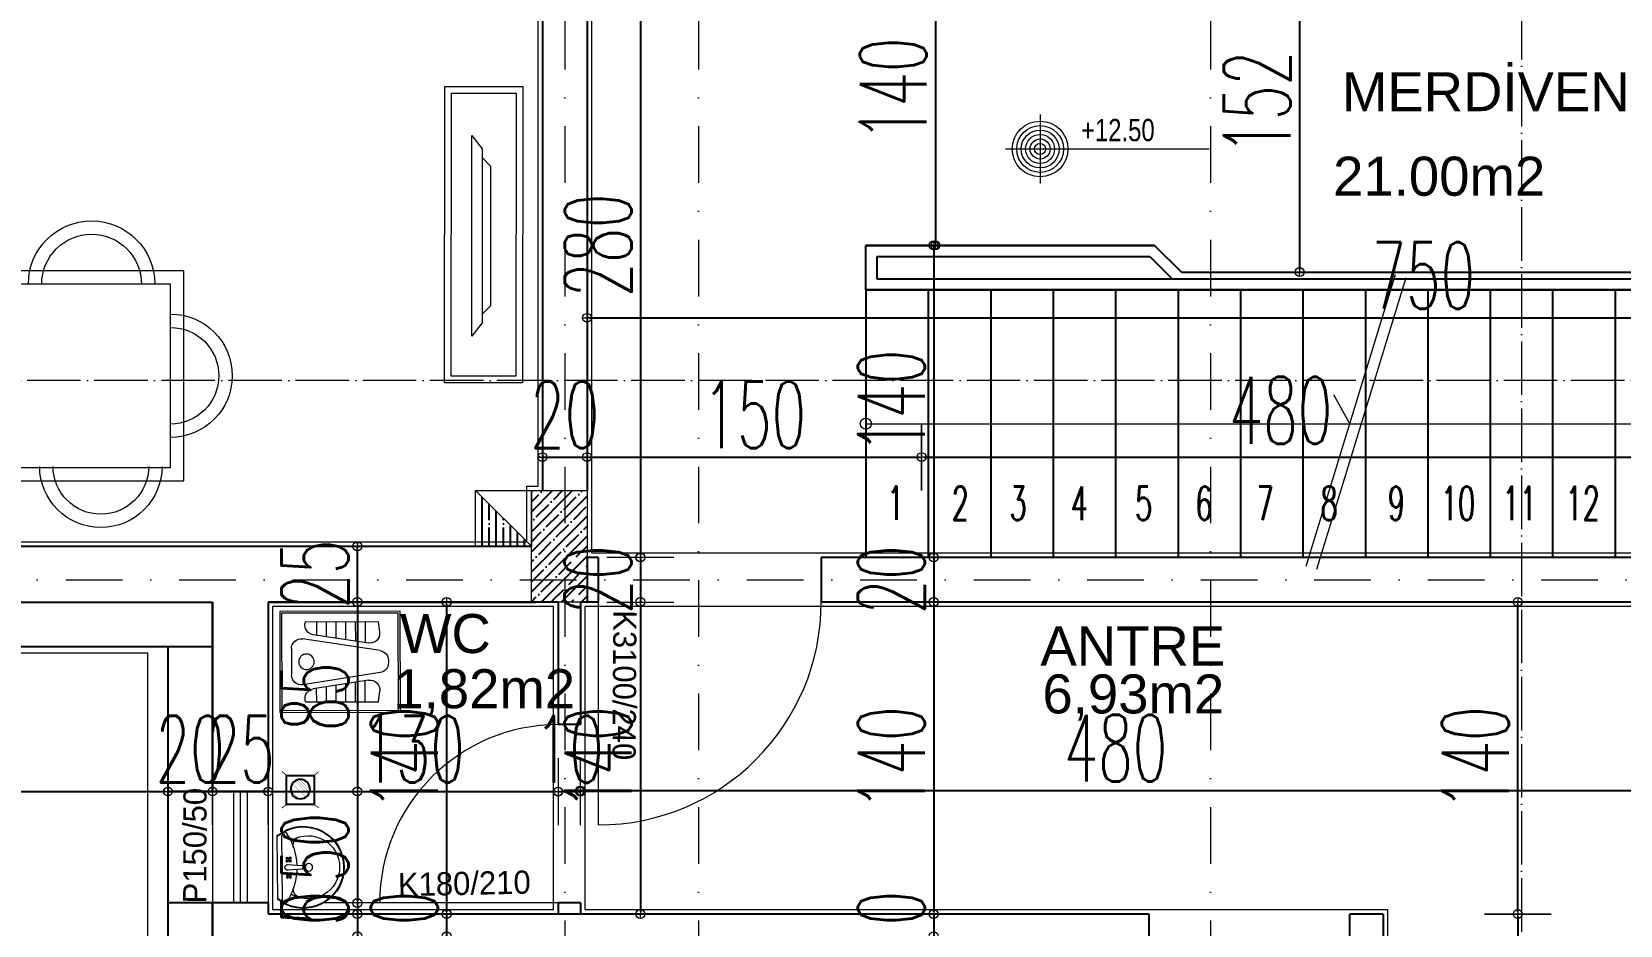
# Model space of a CAD drawing. Header units: millimetres. Extents: x -16104 to 67872, y -88009 to 12107.
# Drawn here: x 22201 to 22913, y 10345 to 10746 of the extents above; entities that cross this region are included whole.
import ezdxf

# ---------------------------------------------------------------- set-up
doc = ezdxf.new("R2010")
doc.units = ezdxf.units.MM
for name, pattern in [('ACAD_ISO04W100', [30, 24, -3, 0, -3]), ('ACAD_ISO07W100', [3, 0, -3]), ('DASHDOTX2', [50.8, 25.4, -12.7, 0, -12.7])]:
    doc.linetypes.add(name, pattern=pattern)
doc.layers.get('0').update_dxf_attribs({"color": 241})
for name, color, linetype, lineweight in [('AKS', 1, 'ACAD_ISO07W100', 5), ('akslar', 144, 'Continuous', 20), ('baca', 46, 'Continuous', 5), ('duvar', 123, 'Continuous', 25), ('emsal&kolon', 1, 'Continuous', 5), ('kapı', 3, 'Continuous', 5), ('KOTLAR', 5, 'Continuous', 20), ('merdiven', 4, 'Continuous', 25), ('OLCU', 54, 'Continuous', 13), ('pencere', 5, 'Continuous', 5), ('POZ', 36, 'Continuous', 18), ('SıVA', 40, 'Continuous', 9), ('tefriş', 30, 'Continuous', 5), ('YAZI', 22, 'Continuous', 18), ('ÖLÇÜ', 252, 'Continuous', 20)]:
    doc.layers.add(name, color=color, linetype=linetype, lineweight=lineweight)
doc.layers.add('tarama korıdor', color=33, linetype='Continuous')
doc.styles.add('DIM', font='Txttw.shx', dxfattribs={"width": 0.6})
doc.styles.add('M2', font='stylu.ttf', dxfattribs={"height": 10})
doc.styles.add('TSIMPLEX', font='tsimplex', dxfattribs={"width": 0.8})
doc.dimstyles.new('50', dxfattribs={"dimscale": 0, "dimtxt": 30, "dimasz": 1, "dimexe": 0, "dimexo": 2, "dimgap": 4, "dimtad": 1, "dimdec": 0, "dimzin": 0, "dimdsep": 46, "dimtxsty": 'DIM', "dimblk1": 'DOT', "dimblk2": 'DOT', "dimsah": 1, "dimcen": 1.5, "dimdle": 3, "dimse1": 1, "dimse2": 1, "dimclrd": 256, "dimclre": 9, "dimclrt": 256, "dimadec": 0, "dimazin": 0, "dimtfac": 0.24, "dimtdec": 0, "dimtix": 1, "dimtmove": 2, "dimatfit": 3, "dimldrblk": 'DOT', "dimfxl": 0, "dimtolj": 1, "dimtzin": 15, "dimarcsym": 0})

# ---------------------------------------------------------------- blocks, each defined once
blk = doc.blocks.new('lavabo')
at = {"layer": 'tefriş', "linetype": 'Continuous'}
for p, q in [((-22.77, -4.94), (-19.92, 0)), ((-22.43, -5.14), (-19.46, 0)), ((-19.92, 0), (19.92, 0)), ((19.46, 0), (22.43, -5.14)), ((19.92, 0), (22.77, -4.94)), ((19.92, -2.7), (-19.92, -2.7)), ((-6.25, -5.54), (-6.77, -6.08)), ((-6.77, -6.08), (-6.31, -7.1)), ((-6.31, -7.1), (-6.71, -8.15)), ((-6.71, -8.15), (-6.17, -8.66)), ((-6.51, -5.81), (-3.84, -8.34)), ((-6.44, -8.41), (-3.91, -5.74)), ((-5.2, -5.94), (-6.25, -5.54)), ((-6.17, -8.66), (-5.15, -8.21)), ((-4.18, -5.48), (-5.2, -5.94)), ((-5.15, -8.21), (-4.1, -8.61)), ((-3.64, -6), (-4.18, -5.48)), ((-4.1, -8.61), (-3.58, -8.07)), ((-4.04, -7.04), (-3.64, -6)), ((-3.58, -8.07), (-4.04, -7.04)), ((-1.17, -15.33), (-1.76, -6.54)), ((1.76, -6.26), (1.14, -15.33)), ((3.38, -5.9), (3.91, -5.38)), ((3.81, -6.94), (3.38, -5.9)), ((3.38, -7.98), (3.81, -6.94)), ((3.91, -8.51), (3.38, -7.98)), ((6.25, -8.24), (3.65, -5.64)), ((6.25, -5.64), (3.65, -8.24)), ((3.91, -5.38), (4.95, -5.81)), ((4.95, -8.08), (3.91, -8.51)), ((4.95, -5.81), (5.99, -5.38)), ((5.99, -8.51), (4.95, -8.08)), ((5.99, -5.38), (6.51, -5.9)), ((6.51, -7.98), (5.99, -8.51)), ((6.51, -5.9), (6.08, -6.94)), ((6.08, -6.94), (6.51, -7.98))]:
    blk.add_line(p, q, dxfattribs=at)
at = {"layer": 'tefriş', "linetype": 'Continuous', "extrusion": (0, 0, -1)}
for centre, major_axis, ratio, start_param, end_param in [((0, -16), (-18.1, -18.1), 1, 5.497787, 7.48683), ((0, -16), (-17.82, -17.82), 1, 5.497787, 7.48683), ((-22.66, -5.93), (-0.566, -0.566), 1, 1.203644, 1.828723), ((-23.47, -4.54), (-0.566, 0.566), 1, 2.879793, 3.399519), ((-22.66, -5.93), (-0.283, 0.283), 1, -0.367152, 0.257926), ((-23.47, -4.54), (-0.849, -0.849), 1, 4.45059, 4.970315), ((-22.3, -6.09), (-0.566, -0.566), 1, 1.828723, 2.945097), ((-0.28, 26.67), (-27.35, -27.35), 1, 5.526576, 6.089571), ((0, -19.04), (-13.92, 13.92), 1, 3.926991, 6.023888), ((-13.8, -15.22), (-3.8, -3.8), 1, 1.128011, 2.639725), ((-17.71, -8.76), (-0.566, -0.566), 1, 2.805213, 4.453092), ((0, -6.4), (-1.25, -1.25), 1, 0.7034, 3.844992), ((0, -16), (-18.1, -18.1), 1, 3.508745, 5.497787), ((0, -16), (-17.82, -17.82), 1, 3.508745, 5.497787), ((0, -19.04), (-13.92, 13.92), 1, 1.830093, 3.926991), ((0.28, 26.67), (-27.35, -27.35), 1, 4.906004, 5.469573), ((13.8, -15.22), (-3.8, -3.8), 1, 2.072664, 3.584378), ((17.71, -8.76), (-0.566, -0.566), 1, 0.259297, 1.907176), ((22.3, -6.09), (-0.566, 0.566), 1, 0.196496, 1.31287), ((23.47, -4.54), (-0.849, 0.849), 1, 4.454463, 4.974188), ((23.47, -4.54), (-0.566, -0.566), 1, 6.025259, 6.544985), ((22.66, -5.93), (-0.283, 0.283), 1, 1.31287, 1.937948), ((22.66, -5.93), (-0.566, 0.566), 1, 1.31287, 1.937948), ((-0.01, -19.56), (0, 2.35), 0.991954, 1.570796326779968, 7.853981633959554), ((-0.01, -15.24), (-0.82, 0.82), 1, 2.438193, 5.415789)]:
    blk.add_ellipse(centre, major_axis=major_axis, ratio=ratio, start_param=start_param, end_param=end_param, dxfattribs=at)
blk = doc.blocks.new('hela taşı')
for p, q in [((2105.67, 990.71), (2105.67, 1042.71)), ((2105.67, 1042.71), (2167.67, 1042.71)), ((2106.67, 991.71), (2106.67, 1041.71)), ((2106.67, 1041.71), (2166.67, 1041.71)), ((2166.67, 1041.71), (2166.67, 991.71)), ((2167.67, 1042.71), (2167.67, 990.71)), ((2118.79, 1037.37), (2118.63, 1036.38)), ((2118.79, 1037.37), (2156.43, 1037.37)), ((2151.33, 1026.32), (2122.82, 1030.68)), ((2124.59, 1037.37), (2124.59, 1030.41)), ((2129.59, 1037.37), (2129.59, 1029.65)), ((2134.59, 1037.37), (2134.59, 1028.88)), ((2139.59, 1037.37), (2139.59, 1028.11)), ((2144.59, 1037.37), (2144.59, 1027.35)), ((2149.59, 1037.37), (2149.59, 1026.58)), ((2156.43, 1037.37), (2157.06, 1031.82)), ((2111.67, 1009.89), (2111.67, 1023.53)), ((2157.33, 1022.36), (2117.42, 1028.48)), ((2161.57, 1016), (2161.57, 1017.42)), ((2157.33, 1011.06), (2117.42, 1004.95)), ((2151.33, 1007.11), (2122.82, 1002.74)), ((2144.59, 996.05), (2144.59, 1006.07)), ((2149.59, 996.05), (2149.59, 1006.84)), ((2124.59, 996.05), (2124.59, 1003.01)), ((2129.59, 996.05), (2129.59, 1003.77)), ((2134.59, 996.05), (2134.59, 1004.54)), ((2139.59, 996.05), (2139.59, 1005.31)), ((2156.43, 996.05), (2157.06, 1001.61)), ((2167.67, 990.71), (2105.67, 990.71)), ((2166.67, 991.71), (2106.67, 991.71)), ((2118.79, 996.05), (2118.63, 997.04)), ((2118.79, 996.05), (2156.43, 996.05))]:
    blk.add_line(p, q)
blk.add_circle((2119.38, 1016.71), 4)
for centre, start, end in [((2123.58, 1035.63), 171.28899, 261.28899), ((2152.09, 1031.26), 261.28899, 6.41393), ((2116.67, 1023.53), 81.28899, 180), ((2156.57, 1017.42), 0, 81.28899), ((2156.57, 1016), 278.71101, 360), ((2116.67, 1009.89), 180, 278.71101), ((2152.09, 1002.16), 353.58607, 98.71101), ((2123.58, 997.8), 98.71101, 188.71101)]:
    blk.add_arc(centre, 5, start, end)
blk = doc.blocks.new('DFG')
at = {"layer": 'tefriş'}
for points in [[(38169.15, -3228.78), (38169.11, -3095.78), (38204.11, -3095.77), (38204.15, -3228.77)], [(38172.15, -3225.78), (38172.11, -3098.78), (38201.11, -3098.77), (38201.15, -3225.77)], [(38187.31, -3200.75), (38187.26, -3122.74), (38191.96, -3116.74), (38192.02, -3206.74)]]:
    blk.add_lwpolyline(points, close=True, dxfattribs=at)
blk.add_lwpolyline([(38187.26, -3126.64), (38183.36, -3130.59), (38183.41, -3192.9), (38187.31, -3196.85)], dxfattribs=at)
blk = doc.blocks.new('rb')
at = {"layer": 'tefriş'}
for points in [[(1548.4, 487.07), (1595.5, 487.07), (1595.5, 394.92), (1548.4, 394.92)], [(1551.4, 484.07), (1592.5, 484.07), (1592.5, 397.92), (1551.4, 397.92)]]:
    blk.add_lwpolyline(points, close=True, dxfattribs=at)
for centre, radius, start, end in [((1571.95, 484.07), 12.83, 0, 180), ((1571.95, 484.07), 9.83, 0, 180), ((1551.4, 466.84), 14.18, 90, 270), ((1551.4, 466.84), 11.18, 90, 270), ((1592.5, 466.49), 13.72, 270, 90), ((1592.5, 466.49), 10.72, 270, 90), ((1551.4, 415.62), 14.18, 90, 270), ((1551.4, 415.62), 11.18, 90, 270), ((1592.29, 413.54), 13.72, 270, 90), ((1592.29, 413.54), 10.72, 270, 90), ((1571.95, 397.92), 13.83, 180, 0), ((1571.95, 397.92), 10.83, 180, 0)]:
    blk.add_arc(centre, radius, start, end, dxfattribs=at)
blk = doc.blocks.new('DOT')
for p, q in [((0, 15), (0, -15)), ((-2, 0), (0, 0)), ((2, 0), (0, 0))]:
    blk.add_line(p, q)
blk.add_circle((0, 0), 2)
blk = doc.blocks.new('*D5163')
at = {"layer": 'Defpoints', "color": 0, "transparency": 16777216}
for p in [(22454.82, 10790.04), (22454.82, 10510.04), (22473.79, 10510.04)]:
    blk.add_point(p, dxfattribs=at)
at = {"layer": 'OLCU', "lineweight": -2, "transparency": 16777216}
blk.add_line((22473.79, 10789.04), (22473.79, 10511.04), dxfattribs=at)
for p, rotation in [((22473.79, 10790.04), 90), ((22473.79, 10510.04), 270)]:
    blk.add_blockref('DOT', p, dxfattribs=dict(at, rotation=rotation))
at = {"layer": 'OLCU', "transparency": 16777216, "insert": (22454.79, 10650.04), "char_height": 30, "attachment_point": 5, "rotation": 90, "style": 'DIM'}
blk.add_mtext('\\A1;280', dxfattribs=at)
blk = doc.blocks.new('*D5164')
at = {"layer": 'Defpoints', "color": 0, "transparency": 16777216}
for p in [(22454.82, 10510.04), (22454.82, 10490.04), (22473.71, 10490.04)]:
    blk.add_point(p, dxfattribs=at)
at = {"layer": 'OLCU', "lineweight": -2, "transparency": 16777216}
for p, q in [((22473.71, 10511.04), (22473.71, 10512.04)), ((22473.71, 10510.04), (22473.71, 10490.04)), ((22473.71, 10489.04), (22473.71, 10488.04))]:
    blk.add_line(p, q, dxfattribs=at)
for p, rotation in [((22473.71, 10510.04), 270), ((22473.71, 10490.04), 90)]:
    blk.add_blockref('DOT', p, dxfattribs=dict(at, rotation=rotation))
at = {"layer": 'OLCU', "transparency": 16777216, "insert": (22454.71, 10500.04), "char_height": 30, "attachment_point": 5, "rotation": 90, "style": 'DIM'}
blk.add_mtext('\\A1;20', dxfattribs=at)
blk = doc.blocks.new('*D4860')
at = {"layer": 'Defpoints', "color": 0, "transparency": 16777216}
for p in [(22346.82, 10515.04), (22346.82, 10515.04), (22346.82, 10490.04)]:
    blk.add_point(p, dxfattribs=at)
at = {"layer": 'OLCU', "lineweight": -2, "transparency": 16777216}
for p, q in [((22346.82, 10516.04), (22346.82, 10517.04)), ((22346.82, 10490.04), (22346.82, 10515.04)), ((22346.82, 10489.04), (22346.82, 10488.04))]:
    blk.add_line(p, q, dxfattribs=at)
for p, rotation in [((22346.82, 10515.04), 270), ((22346.82, 10490.04), 90)]:
    blk.add_blockref('DOT', p, dxfattribs=dict(at, rotation=rotation))
at = {"layer": 'OLCU', "transparency": 16777216, "insert": (22327.82, 10502.54), "char_height": 30, "attachment_point": 5, "rotation": 90, "style": 'DIM'}
blk.add_mtext('\\A1;25', dxfattribs=at)
blk = doc.blocks.new('*D5165')
at = {"layer": 'Defpoints', "color": 0, "transparency": 16777216}
for p in [(22306.82, 10490.04), (22306.82, 10405.04), (22346.82, 10405.04)]:
    blk.add_point(p, dxfattribs=at)
at = {"layer": 'OLCU', "lineweight": -2, "transparency": 16777216}
blk.add_line((22346.82, 10489.04), (22346.82, 10406.04), dxfattribs=at)
for p, rotation in [((22346.82, 10490.04), 90), ((22346.82, 10405.04), 270)]:
    blk.add_blockref('DOT', p, dxfattribs=dict(at, rotation=rotation))
at = {"layer": 'OLCU', "transparency": 16777216, "insert": (22327.82, 10447.54), "char_height": 30, "attachment_point": 5, "rotation": 90, "style": 'DIM'}
blk.add_mtext('\\A1;85', dxfattribs=at)
blk = doc.blocks.new('*D5166')
at = {"layer": 'Defpoints', "color": 0, "transparency": 16777216}
for p in [(22306.82, 10405.04), (22306.82, 10355.04), (22346.82, 10355.04)]:
    blk.add_point(p, dxfattribs=at)
at = {"layer": 'OLCU', "lineweight": -2, "transparency": 16777216}
blk.add_line((22346.82, 10404.04), (22346.82, 10356.04), dxfattribs=at)
for p, rotation in [((22346.82, 10405.04), 90), ((22346.82, 10355.04), 270)]:
    blk.add_blockref('DOT', p, dxfattribs=dict(at, rotation=rotation))
at = {"layer": 'OLCU', "transparency": 16777216, "insert": (22327.82, 10380.04), "char_height": 30, "attachment_point": 5, "rotation": 90, "style": 'DIM'}
blk.add_mtext('\\A1;50', dxfattribs=at)
blk = doc.blocks.new('*D4861')
at = {"layer": 'Defpoints', "color": 0, "transparency": 16777216}
for p in [(22346.82, 10355.04), (22346.82, 10350.04), (22346.82, 10350.04)]:
    blk.add_point(p, dxfattribs=at)
at = {"layer": 'OLCU', "lineweight": -2, "transparency": 16777216}
for p, q in [((22346.82, 10356.04), (22346.82, 10357.04)), ((22346.82, 10355.04), (22346.82, 10350.04)), ((22346.82, 10349.04), (22346.82, 10348.04))]:
    blk.add_line(p, q, dxfattribs=at)
for p, rotation in [((22346.82, 10355.04), 270), ((22346.82, 10350.04), 90)]:
    blk.add_blockref('DOT', p, dxfattribs=dict(at, rotation=rotation))
at = {"layer": 'OLCU', "transparency": 16777216, "insert": (22327.82, 10352.54), "char_height": 30, "attachment_point": 5, "rotation": 90, "style": 'DIM'}
blk.add_mtext('\\A1;5', dxfattribs=at)
blk = doc.blocks.new('*D4862')
at = {"layer": 'Defpoints', "color": 0, "transparency": 16777216}
for p in [(22346.82, 10350.04), (22346.82, 10340.04), (22346.82, 10340.04)]:
    blk.add_point(p, dxfattribs=at)
at = {"layer": 'OLCU', "lineweight": -2, "transparency": 16777216}
for p, q in [((22346.82, 10351.04), (22346.82, 10352.04)), ((22346.82, 10350.04), (22346.82, 10340.04)), ((22346.82, 10339.04), (22346.82, 10338.04))]:
    blk.add_line(p, q, dxfattribs=at)
for p, rotation in [((22346.82, 10350.04), 270), ((22346.82, 10340.04), 90)]:
    blk.add_blockref('DOT', p, dxfattribs=dict(at, rotation=rotation))
at = {"layer": 'OLCU', "transparency": 16777216, "insert": (22327.82, 10345.04), "char_height": 30, "attachment_point": 5, "rotation": 90, "style": 'DIM'}
blk.add_mtext('\\A1;10', dxfattribs=at)
blk = doc.blocks.new('*D4865')
at = {"layer": 'Defpoints', "color": 0, "transparency": 16777216}
for p in [(22386.82, 10490.04), (22386.82, 10350.04), (22386.82, 10350.04)]:
    blk.add_point(p, dxfattribs=at)
at = {"layer": 'OLCU', "lineweight": -2, "transparency": 16777216}
blk.add_line((22386.82, 10489.04), (22386.82, 10351.04), dxfattribs=at)
for p, rotation in [((22386.82, 10490.04), 90), ((22386.82, 10350.04), 270)]:
    blk.add_blockref('DOT', p, dxfattribs=dict(at, rotation=rotation))
at = {"layer": 'OLCU', "transparency": 16777216, "insert": (22367.82, 10420.04), "char_height": 30, "attachment_point": 5, "rotation": 90, "style": 'DIM'}
blk.add_mtext('\\A1;140', dxfattribs=at)
blk = doc.blocks.new('*D4866')
at = {"layer": 'Defpoints', "color": 0, "transparency": 16777216}
for p in [(22386.82, 10350.04), (22386.82, 10340.04), (22386.82, 10340.04)]:
    blk.add_point(p, dxfattribs=at)
at = {"layer": 'OLCU', "lineweight": -2, "transparency": 16777216}
for p, q in [((22386.82, 10351.04), (22386.82, 10352.04)), ((22386.82, 10350.04), (22386.82, 10340.04)), ((22386.82, 10339.04), (22386.82, 10338.04))]:
    blk.add_line(p, q, dxfattribs=at)
for p, rotation in [((22386.82, 10350.04), 270), ((22386.82, 10340.04), 90)]:
    blk.add_blockref('DOT', p, dxfattribs=dict(at, rotation=rotation))
at = {"layer": 'OLCU', "transparency": 16777216, "insert": (22367.82, 10345.04), "char_height": 30, "attachment_point": 5, "rotation": 90, "style": 'DIM'}
blk.add_mtext('\\A1;10', dxfattribs=at)
blk = doc.blocks.new('*D4870')
at = {"layer": 'Defpoints', "color": 0, "transparency": 16777216}
for p in [(22473.71, 10490.04), (22458.71, 10350.04), (22473.71, 10350.04)]:
    blk.add_point(p, dxfattribs=at)
at = {"layer": 'OLCU', "lineweight": -2, "transparency": 16777216}
blk.add_line((22473.71, 10489.04), (22473.71, 10351.04), dxfattribs=at)
for p, rotation in [((22473.71, 10490.04), 90), ((22473.71, 10350.04), 270)]:
    blk.add_blockref('DOT', p, dxfattribs=dict(at, rotation=rotation))
at = {"layer": 'OLCU', "transparency": 16777216, "insert": (22454.71, 10420.04), "char_height": 30, "attachment_point": 5, "rotation": 90, "style": 'DIM'}
blk.add_mtext('\\A1;140', dxfattribs=at)
blk = doc.blocks.new('*D4876')
at = {"layer": 'Defpoints', "color": 0, "transparency": 16777216}
for p in [(22606.07, 10790.04), (22606.07, 10650.04), (22606.07, 10650.04)]:
    blk.add_point(p, dxfattribs=at)
at = {"layer": 'OLCU', "lineweight": -2, "transparency": 16777216}
blk.add_line((22606.07, 10789.04), (22606.07, 10651.04), dxfattribs=at)
for p, rotation in [((22606.07, 10790.04), 90), ((22606.07, 10650.04), 270)]:
    blk.add_blockref('DOT', p, dxfattribs=dict(at, rotation=rotation))
at = {"layer": 'OLCU', "transparency": 16777216, "insert": (22587.07, 10720.04), "char_height": 30, "attachment_point": 5, "rotation": 90, "style": 'DIM'}
blk.add_mtext('\\A1;140', dxfattribs=at)
blk = doc.blocks.new('*D4877')
at = {"layer": 'Defpoints', "color": 0, "transparency": 16777216}
for p in [(22605.24, 10650.04), (22605.24, 10510.04), (22605.24, 10510.04)]:
    blk.add_point(p, dxfattribs=at)
at = {"layer": 'OLCU', "lineweight": -2, "transparency": 16777216}
blk.add_line((22605.24, 10649.04), (22605.24, 10511.04), dxfattribs=at)
for p, rotation in [((22605.24, 10650.04), 90), ((22605.24, 10510.04), 270)]:
    blk.add_blockref('DOT', p, dxfattribs=dict(at, rotation=rotation))
at = {"layer": 'OLCU', "transparency": 16777216, "insert": (22586.24, 10580.04), "char_height": 30, "attachment_point": 5, "rotation": 90, "style": 'DIM'}
blk.add_mtext('\\A1;140', dxfattribs=at)
blk = doc.blocks.new('*D4878')
at = {"layer": 'Defpoints', "color": 0, "transparency": 16777216}
for p in [(22605.24, 10510.04), (22605.24, 10490.04), (22605.24, 10490.04)]:
    blk.add_point(p, dxfattribs=at)
at = {"layer": 'OLCU', "lineweight": -2, "transparency": 16777216}
for p, q in [((22605.24, 10511.04), (22605.24, 10512.04)), ((22605.24, 10510.04), (22605.24, 10490.04)), ((22605.24, 10489.04), (22605.24, 10488.04))]:
    blk.add_line(p, q, dxfattribs=at)
for p, rotation in [((22605.24, 10510.04), 270), ((22605.24, 10490.04), 90)]:
    blk.add_blockref('DOT', p, dxfattribs=dict(at, rotation=rotation))
at = {"layer": 'OLCU', "transparency": 16777216, "insert": (22586.24, 10500.04), "char_height": 30, "attachment_point": 5, "rotation": 90, "style": 'DIM'}
blk.add_mtext('\\A1;20', dxfattribs=at)
blk = doc.blocks.new('*D4879')
at = {"layer": 'Defpoints', "color": 0, "transparency": 16777216}
for p in [(22605.24, 10490.04), (22605.24, 10350.04), (22605.24, 10350.04)]:
    blk.add_point(p, dxfattribs=at)
at = {"layer": 'OLCU', "lineweight": -2, "transparency": 16777216}
blk.add_line((22605.24, 10489.04), (22605.24, 10351.04), dxfattribs=at)
for p, rotation in [((22605.24, 10490.04), 90), ((22605.24, 10350.04), 270)]:
    blk.add_blockref('DOT', p, dxfattribs=dict(at, rotation=rotation))
at = {"layer": 'OLCU', "transparency": 16777216, "insert": (22586.24, 10420.04), "char_height": 30, "attachment_point": 5, "rotation": 90, "style": 'DIM'}
blk.add_mtext('\\A1;140', dxfattribs=at)
blk = doc.blocks.new('*D4880')
at = {"layer": 'Defpoints', "color": 0, "transparency": 16777216}
for p in [(22605.24, 10350.04), (22605.24, 10340.04), (22605.24, 10340.04)]:
    blk.add_point(p, dxfattribs=at)
at = {"layer": 'OLCU', "lineweight": -2, "transparency": 16777216}
for p, q in [((22605.24, 10351.04), (22605.24, 10352.04)), ((22605.24, 10350.04), (22605.24, 10340.04)), ((22605.24, 10339.04), (22605.24, 10338.04))]:
    blk.add_line(p, q, dxfattribs=at)
for p, rotation in [((22605.24, 10350.04), 270), ((22605.24, 10340.04), 90)]:
    blk.add_blockref('DOT', p, dxfattribs=dict(at, rotation=rotation))
at = {"layer": 'OLCU', "transparency": 16777216, "insert": (22586.24, 10345.04), "char_height": 30, "attachment_point": 5, "rotation": 90, "style": 'DIM'}
blk.add_mtext('\\A1;10', dxfattribs=at)
blk = doc.blocks.new('*D5200')
at = {"layer": 'Defpoints', "color": 0, "transparency": 16777216}
for p in [(22261.82, 10405.04), (22281.82, 10405.04), (22281.82, 10405.04)]:
    blk.add_point(p, dxfattribs=at)
at = {"layer": 'OLCU', "lineweight": -2, "transparency": 16777216}
for p, q in [((22260.82, 10405.04), (22259.82, 10405.04)), ((22261.82, 10405.04), (22281.82, 10405.04)), ((22282.82, 10405.04), (22283.82, 10405.04))]:
    blk.add_line(p, q, dxfattribs=at)
blk.add_blockref('DOT', (22261.82, 10405.04), dxfattribs=at)
at = {"layer": 'OLCU', "lineweight": -2, "transparency": 16777216, "rotation": 180}
blk.add_blockref('DOT', (22281.82, 10405.04), dxfattribs=at)
at = {"layer": 'OLCU', "transparency": 16777216, "insert": (22271.82, 10424.04), "char_height": 30, "attachment_point": 5, "style": 'DIM'}
blk.add_mtext('\\A1;20', dxfattribs=at)
blk = doc.blocks.new('*D4899')
at = {"layer": 'Defpoints', "color": 0, "transparency": 16777216}
for p in [(22281.82, 10405.04), (22306.82, 10405.04), (22306.82, 10405.04)]:
    blk.add_point(p, dxfattribs=at)
at = {"layer": 'OLCU', "lineweight": -2, "transparency": 16777216}
for p, q in [((22280.82, 10405.04), (22279.82, 10405.04)), ((22281.82, 10405.04), (22306.82, 10405.04)), ((22307.82, 10405.04), (22308.82, 10405.04))]:
    blk.add_line(p, q, dxfattribs=at)
blk.add_blockref('DOT', (22281.82, 10405.04), dxfattribs=at)
at = {"layer": 'OLCU', "lineweight": -2, "transparency": 16777216, "rotation": 180}
blk.add_blockref('DOT', (22306.82, 10405.04), dxfattribs=at)
at = {"layer": 'OLCU', "transparency": 16777216, "insert": (22294.32, 10424.04), "char_height": 30, "attachment_point": 5, "style": 'DIM'}
blk.add_mtext('\\A1;25', dxfattribs=at)
blk = doc.blocks.new('*D5201')
at = {"layer": 'Defpoints', "color": 0, "transparency": 16777216}
for p in [(22306.82, 10447.54), (22436.82, 10447.54), (22436.82, 10405.04)]:
    blk.add_point(p, dxfattribs=at)
at = {"layer": 'OLCU', "lineweight": -2, "transparency": 16777216}
blk.add_line((22307.82, 10405.04), (22435.82, 10405.04), dxfattribs=at)
at = {"layer": 'OLCU', "lineweight": -2, "transparency": 16777216, "rotation": 180}
blk.add_blockref('DOT', (22306.82, 10405.04), dxfattribs=at)
at = {"layer": 'OLCU', "lineweight": -2, "transparency": 16777216}
blk.add_blockref('DOT', (22436.82, 10405.04), dxfattribs=at)
at = {"layer": 'OLCU', "transparency": 16777216, "insert": (22371.82, 10424.04), "char_height": 30, "attachment_point": 5, "style": 'DIM'}
blk.add_mtext('\\A1;130', dxfattribs=at)
blk = doc.blocks.new('*D5202')
at = {"layer": 'Defpoints', "color": 0, "transparency": 16777216}
for p in [(22436.82, 10435.04), (22446.82, 10435.04), (22446.82, 10404.99)]:
    blk.add_point(p, dxfattribs=at)
at = {"layer": 'OLCU', "lineweight": -2, "transparency": 16777216}
for p, q in [((22435.82, 10404.99), (22434.82, 10404.99)), ((22436.82, 10404.99), (22446.82, 10404.99)), ((22447.82, 10404.99), (22448.82, 10404.99))]:
    blk.add_line(p, q, dxfattribs=at)
blk.add_blockref('DOT', (22436.82, 10404.99), dxfattribs=at)
at = {"layer": 'OLCU', "lineweight": -2, "transparency": 16777216, "rotation": 180}
blk.add_blockref('DOT', (22446.82, 10404.99), dxfattribs=at)
at = {"layer": 'OLCU', "transparency": 16777216, "insert": (22441.82, 10423.99), "char_height": 30, "attachment_point": 5, "style": 'DIM'}
blk.add_mtext('\\A1;10', dxfattribs=at)
blk = doc.blocks.new('*D4900')
at = {"layer": 'Defpoints', "color": 0, "transparency": 16777216}
for p in [(22446.82, 10490.04), (22926.82, 10490.04), (22926.82, 10405.5)]:
    blk.add_point(p, dxfattribs=at)
at = {"layer": 'OLCU', "lineweight": -2, "transparency": 16777216}
blk.add_line((22447.82, 10405.5), (22925.82, 10405.5), dxfattribs=at)
at = {"layer": 'OLCU', "lineweight": -2, "transparency": 16777216, "rotation": 180}
blk.add_blockref('DOT', (22446.82, 10405.5), dxfattribs=at)
at = {"layer": 'OLCU', "lineweight": -2, "transparency": 16777216}
blk.add_blockref('DOT', (22926.82, 10405.5), dxfattribs=at)
at = {"layer": 'OLCU', "transparency": 16777216, "insert": (22686.82, 10424.5), "char_height": 30, "attachment_point": 5, "style": 'DIM'}
blk.add_mtext('\\A1;480', dxfattribs=at)
blk = doc.blocks.new('*D5203')
at = {"layer": 'Defpoints', "color": 0, "transparency": 16777216}
for p in [(22926.82, 10435.04), (22936.82, 10435.04), (22936.82, 10405.48)]:
    blk.add_point(p, dxfattribs=at)
at = {"layer": 'OLCU', "lineweight": -2, "transparency": 16777216}
for p, q in [((22925.82, 10405.48), (22924.82, 10405.48)), ((22926.82, 10405.48), (22936.82, 10405.48)), ((22937.82, 10405.48), (22938.82, 10405.48))]:
    blk.add_line(p, q, dxfattribs=at)
blk.add_blockref('DOT', (22926.82, 10405.48), dxfattribs=at)
at = {"layer": 'OLCU', "lineweight": -2, "transparency": 16777216, "rotation": 180}
blk.add_blockref('DOT', (22936.82, 10405.48), dxfattribs=at)
at = {"layer": 'OLCU', "transparency": 16777216, "insert": (22931.82, 10424.48), "char_height": 30, "attachment_point": 5, "style": 'DIM'}
blk.add_mtext('\\A1;10', dxfattribs=at)
blk = doc.blocks.new('*D4937')
at = {"layer": 'Defpoints', "color": 0, "transparency": 16777216}
for p in [(22867.18, 10490.04), (22867.49, 10490.04), (22867.18, 10350.04)]:
    blk.add_point(p, dxfattribs=at)
at = {"layer": 'OLCU', "lineweight": -2, "transparency": 16777216}
blk.add_line((22867.18, 10351.04), (22867.18, 10489.04), dxfattribs=at)
for p, rotation in [((22867.18, 10490.04), 90), ((22867.18, 10350.04), 270)]:
    blk.add_blockref('DOT', p, dxfattribs=dict(at, rotation=rotation))
at = {"layer": 'OLCU', "transparency": 16777216, "insert": (22848.18, 10420.04), "char_height": 30, "attachment_point": 5, "rotation": 90, "style": 'DIM'}
blk.add_mtext('\\A1;140', dxfattribs=at)
blk = doc.blocks.new('*D4938')
at = {"layer": 'Defpoints', "color": 0, "transparency": 16777216}
for p in [(22836.82, 10350.04), (22836.82, 9730.54), (22867.18, 9730.54)]:
    blk.add_point(p, dxfattribs=at)
at = {"layer": 'OLCU', "lineweight": -2, "transparency": 16777216}
blk.add_line((22867.18, 10349.04), (22867.18, 9731.54), dxfattribs=at)
for p, rotation in [((22867.18, 10350.04), 90), ((22867.18, 9730.54), 270)]:
    blk.add_blockref('DOT', p, dxfattribs=dict(at, rotation=rotation))
at = {"layer": 'OLCU', "transparency": 16777216, "insert": (22848.18, 10040.29), "char_height": 30, "attachment_point": 5, "rotation": 90, "style": 'DIM'}
blk.add_mtext('\\A1;620', dxfattribs=at)
blk = doc.blocks.new('Kot')
at = {"layer": 'KOTLAR'}
for p, q in [((0, 0.155), (0, -0.155)), ((-0.155, 0), (0.7586, 0))]:
    blk.add_line(p, q, dxfattribs=at)
for radius in [0.125, 0.105, 0.085, 0.065, 0.045, 0.045, 0.025]:
    blk.add_circle((0, 0), radius, dxfattribs=at)
at = {"layer": 'YAZI', "style": 'TSIMPLEX', "width": 0.8}
blk.add_attdef('KOTH', (0.1836, 0.0349), '', height=0.1, dxfattribs=at)
blk = doc.blocks.new('*D5105')
at = {"layer": 'Defpoints', "color": 0, "transparency": 16777216}
for p in [(22769.32, 10790.04), (22769.32, 10638.04), (22770.15, 10638.04)]:
    blk.add_point(p, dxfattribs=at)
at = {"layer": 'OLCU', "lineweight": -2, "transparency": 16777216}
blk.add_line((22769.32, 10789.04), (22769.32, 10639.04), dxfattribs=at)
for p, rotation in [((22769.32, 10790.04), 90), ((22769.32, 10638.04), 270)]:
    blk.add_blockref('DOT', p, dxfattribs=dict(at, rotation=rotation))
at = {"layer": 'OLCU', "transparency": 16777216, "insert": (22750.32, 10714.04), "char_height": 30, "attachment_point": 5, "rotation": 90, "style": 'DIM'}
blk.add_mtext('\\A1;152', dxfattribs=at)
blk = doc.blocks.new('*D5107')
at = {"layer": 'Defpoints', "color": 0, "transparency": 16777216}
for p in [(22449.82, 10555.04), (22429.82, 10545.04), (22449.82, 10545.04)]:
    blk.add_point(p, dxfattribs=at)
at = {"layer": 'OLCU', "lineweight": -2, "transparency": 16777216}
for p, q in [((22428.82, 10555.04), (22427.82, 10555.04)), ((22429.82, 10555.04), (22449.82, 10555.04)), ((22450.82, 10555.04), (22451.82, 10555.04))]:
    blk.add_line(p, q, dxfattribs=at)
blk.add_blockref('DOT', (22429.82, 10555.04), dxfattribs=at)
at = {"layer": 'OLCU', "lineweight": -2, "transparency": 16777216, "rotation": 180}
blk.add_blockref('DOT', (22449.82, 10555.04), dxfattribs=at)
at = {"layer": 'OLCU', "transparency": 16777216, "insert": (22439.82, 10574.04), "char_height": 30, "attachment_point": 5, "style": 'DIM'}
blk.add_mtext('\\A1;20', dxfattribs=at)
blk = doc.blocks.new('*D5108')
at = {"layer": 'Defpoints', "color": 0, "transparency": 16777216}
for p in [(22599.82, 10555.04), (22449.82, 10540.04), (22599.82, 10540.04)]:
    blk.add_point(p, dxfattribs=at)
at = {"layer": 'OLCU', "lineweight": -2, "transparency": 16777216}
blk.add_line((22450.82, 10555.04), (22598.82, 10555.04), dxfattribs=at)
at = {"layer": 'OLCU', "lineweight": -2, "transparency": 16777216, "rotation": 180}
blk.add_blockref('DOT', (22449.82, 10555.04), dxfattribs=at)
at = {"layer": 'OLCU', "lineweight": -2, "transparency": 16777216}
blk.add_blockref('DOT', (22599.82, 10555.04), dxfattribs=at)
at = {"layer": 'OLCU', "transparency": 16777216, "insert": (22524.82, 10574.04), "char_height": 30, "attachment_point": 5, "style": 'DIM'}
blk.add_mtext('\\A1;150', dxfattribs=at)
blk = doc.blocks.new('*D5109')
at = {"layer": 'Defpoints', "color": 0, "transparency": 16777216}
for p in [(22599.82, 10555.04), (23078.82, 10555.04), (23078.82, 10555.04)]:
    blk.add_point(p, dxfattribs=at)
at = {"layer": 'OLCU', "lineweight": -2, "transparency": 16777216}
blk.add_line((22600.82, 10555.04), (23077.82, 10555.04), dxfattribs=at)
at = {"layer": 'OLCU', "lineweight": -2, "transparency": 16777216, "rotation": 180}
blk.add_blockref('DOT', (22599.82, 10555.04), dxfattribs=at)
at = {"layer": 'OLCU', "lineweight": -2, "transparency": 16777216}
blk.add_blockref('DOT', (23078.82, 10555.04), dxfattribs=at)
at = {"layer": 'OLCU', "transparency": 16777216, "insert": (22760.8, 10575.99), "char_height": 30, "attachment_point": 5, "style": 'DIM'}
blk.add_mtext('\\A1;480', dxfattribs=at)
blk = doc.blocks.new('*D5112')
at = {"layer": 'Defpoints', "color": 0, "transparency": 16777216}
for p in [(22449.82, 10617.54), (23199.82, 10617.54), (23199.82, 10617.54)]:
    blk.add_point(p, dxfattribs=at)
at = {"layer": 'OLCU', "lineweight": -2, "transparency": 16777216}
blk.add_line((22450.82, 10617.54), (23198.82, 10617.54), dxfattribs=at)
at = {"layer": 'OLCU', "lineweight": -2, "transparency": 16777216, "rotation": 180}
blk.add_blockref('DOT', (22449.82, 10617.54), dxfattribs=at)
at = {"layer": 'OLCU', "lineweight": -2, "transparency": 16777216}
blk.add_blockref('DOT', (23199.82, 10617.54), dxfattribs=at)
at = {"layer": 'OLCU', "transparency": 16777216, "insert": (22824.82, 10636.54), "char_height": 30, "attachment_point": 5, "style": 'DIM'}
blk.add_mtext('\\A1;750', dxfattribs=at)
blk = doc.blocks.new('A$C412C2498')
at = {"color": 5, "const_width": 0.6}
for points in [[(3.6, 24.3), (0.2, 27)], [(23.8, 24.3), (27.3, 27)], [(3.6, 3), (0.2, 0.2)], [(23.8, 3), (27.3, 0.2)]]:
    blk.add_lwpolyline(points, dxfattribs=at)
at = {"color": 5}
blk.add_lwpolyline([(23.8, 24.3), (3.6, 24.3), (3.6, 3), (23.8, 3)], close=True, dxfattribs=at)
at = {"const_width": 0.1}
for points in [[(6.7, 12.2), (14.6, 20.2)], [(6.8, 14.5), (12.4, 20.1)], [(7.1, 10.4), (16.4, 19.7)], [(7.9, 9.1), (17.8, 19)], [(8.8, 8), (18.9, 18.1)], [(10, 7.1), (19.8, 16.9)], [(11.3, 6.4), (20.4, 15.6)], [(13, 6), (20.8, 13.8)], [(14.8, 6.1), (20.8, 12.1)], [(17.4, 7), (19.8, 9.4)]]:
    blk.add_lwpolyline(points, dxfattribs=at)
blk.add_circle((13.7, 13.1), 7.12)
blk = doc.blocks.new('A$C5E2C1EC0')
at = {"xscale": 0.6105719971092185, "yscale": 0.6105719971092185, "zscale": 0.6105719971092185}
blk.add_blockref('A$C412C2498', (0, 0), dxfattribs=at)
blk = doc.blocks.new('*D5131')
at = {"layer": 'Defpoints', "color": 0, "transparency": 16777216}
for p in [(21649.82, 10490.04), (22261.82, 10470.04), (22261.82, 10405.04)]:
    blk.add_point(p, dxfattribs=at)
at = {"layer": 'OLCU', "lineweight": -2, "transparency": 16777216}
blk.add_line((21650.82, 10405.04), (22260.82, 10405.04), dxfattribs=at)
at = {"layer": 'OLCU', "lineweight": -2, "transparency": 16777216, "rotation": 180}
blk.add_blockref('DOT', (21649.82, 10405.04), dxfattribs=at)
at = {"layer": 'OLCU', "lineweight": -2, "transparency": 16777216}
blk.add_blockref('DOT', (22261.82, 10405.04), dxfattribs=at)
at = {"layer": 'OLCU', "transparency": 16777216, "insert": (21955.82, 10424.04), "char_height": 30, "attachment_point": 5, "style": 'DIM'}
blk.add_mtext('\\A1;612', dxfattribs=at)
blk = doc.blocks.new('*D5134')
at = {"layer": 'Defpoints', "color": 0, "transparency": 16777216}
for p in [(22179.11, 10470.04), (22281.82, 10470.04), (22281.82, 9465.54)]:
    blk.add_point(p, dxfattribs=at)
at = {"layer": 'OLCU', "lineweight": -2, "transparency": 16777216}
blk.add_line((22179.11, 9466.54), (22179.11, 10469.04), dxfattribs=at)
for p, rotation in [((22179.11, 10470.04), 90), ((22179.11, 9465.54), 270)]:
    blk.add_blockref('DOT', p, dxfattribs=dict(at, rotation=rotation))
at = {"layer": 'OLCU', "transparency": 16777216, "insert": (22160.11, 9967.79), "char_height": 30, "attachment_point": 5, "rotation": 90, "style": 'DIM'}
blk.add_mtext('\\A1;1005', dxfattribs=at)

msp = doc.modelspace()

# ---------------------------------------------------------------- hatches: boundary and pattern name
h = msp.add_hatch()
h.set_pattern_fill('ANSI35,_O', color=256, angle=45)
h.set_pattern_definition([(90, (10807.666, 0), (-6.35, 1e-15), []), (90, (10810.841, 3.175), (-6.35, 1e-15), [7.9375, -1.5875, 0, -1.5875])])
h.paths.add_polyline_path([(22399.82, 10540.04), (22399.82, 10517.04), (22422.82, 10517.04)])
h.paths.add_polyline_path([(22422.82, 10517.04), (22399.82, 10517.04), (22399.82, 10515.04), (22424.82, 10515.04)])
h = msp.add_hatch()
h.set_pattern_fill('ANSI35,_O', color=256)
h.set_pattern_definition([(45, (10807.666, 0), (-4.490128, 4.490128), []), (45, (10812.156, 0), (-4.490128, 4.490128), [7.9375, -1.5875, 0, -1.5875])])
h.paths.add_polyline_path([(22439.78, 10540.04), (22424.82, 10540.04), (22424.82, 10490.04), (22439.78, 10490.04)])
h.paths.add_polyline_path([(22439.78, 10490.04), (22449.82, 10490.04), (22449.82, 10540.04), (22439.78, 10540.04)])

# ---------------------------------------------------------------- linework, layer by layer
msp.add_line((22261.82, 10470.04), (22281.82, 10470.04))
at = {"layer": 'AKS', "color": 1, "linetype": 'ACAD_ISO04W100'}
for p, q in [((22868.79, 11690.54), (22868.79, 9368.1)), ((24119, 10589.37), (21510.64, 10589.37))]:
    msp.add_line(p, q, dxfattribs=at)
at = {"layer": 'akslar', "linetype": 'DASHDOTX2'}
for p, q in [((22439.78, 11925.04), (22439.78, 9115.54)), ((22499.82, 11925.04), (22499.82, 9115.54)), ((22729.32, 11925.04), (22729.32, 9115.54)), ((21299.82, 10500.04), (24349.82, 10500.04))]:
    msp.add_line(p, q, dxfattribs=at)
at = {"layer": 'baca'}
msp.add_lwpolyline([(22399.82, 10540.04), (22424.82, 10540.04), (22424.82, 10515.04), (22399.82, 10515.04), (22399.82, 10540.04), (22424.82, 10515.04)], dxfattribs=at)
at = {"layer": 'duvar'}
for p, q in [((22429.82, 10760.04), (22429.82, 10540.04)), ((22449.82, 10760.04), (22449.82, 10540.04)), ((22095.82, 10515.04), (22424.82, 10515.04)), ((22454.82, 10510.04), (22449.82, 10510.04)), ((22449.82, 10510.04), (22449.82, 10490.04)), ((22454.82, 10510.04), (22454.82, 10490.04)), ((23096.82, 10510.04), (22554.82, 10510.04)), ((22554.82, 10510.04), (22554.82, 10490.04)), ((22095.82, 10490.04), (22281.82, 10490.04)), ((22281.82, 10405.04), (22281.82, 10490.04)), ((22281.82, 10490.04), (22281.82, 10405.04)), ((22281.82, 10490.04), (22281.82, 10405.04)), ((22306.82, 10490.04), (22426.82, 10490.04)), ((22436.82, 10490.04), (22306.82, 10490.04)), ((22306.82, 10490.04), (22306.82, 10405.04)), ((22436.82, 10490.04), (22431.82, 10490.04)), ((22436.82, 10490.04), (22436.82, 10435.04)), ((22454.82, 10490.04), (22446.82, 10490.04)), ((22454.82, 10490.04), (22446.82, 10490.04)), ((22454.82, 10490.04), (22446.82, 10490.04)), ((22446.82, 10490.04), (22446.82, 10435.04)), ((22911.82, 10490.04), (22554.82, 10490.04)), ((22826.82, 10490.04), (22554.82, 10490.04)), ((22926.82, 10490.04), (22868.79, 10490.04)), ((22911.82, 10490.04), (22901.82, 10490.04)), ((22095.82, 10470.04), (22261.82, 10470.04)), ((22261.82, 10470.04), (22261.82, 10405.04)), ((22446.82, 10435.04), (22436.82, 10435.04)), ((22306.82, 10405.04), (22261.82, 10405.04)), ((22261.82, 10405.04), (22261.82, 9800.29)), ((22261.82, 10355.04), (22261.82, 10285.04)), ((22306.82, 10355.04), (22261.82, 10355.04)), ((22281.82, 10285.04), (22281.82, 10355.04)), ((22281.82, 10355.04), (22281.82, 10285.04)), ((22281.82, 10355.04), (22281.82, 10285.04)), ((22306.82, 10355.04), (22306.82, 10350.04)), ((22436.82, 10355.04), (22436.82, 10350.04)), ((22446.82, 10355.04), (22436.82, 10355.04)), ((22446.82, 10355.04), (22446.82, 10350.04)), ((22436.82, 10350.04), (22306.82, 10350.04)), ((22701.82, 10350.04), (22431.82, 10350.04)), ((22701.82, 10340.04), (22701.82, 10350.04)), ((22806.82, 10350.04), (22791.82, 10350.04)), ((22791.82, 10340.04), (22791.82, 10350.04)), ((22806.82, 10350.04), (22806.82, 10060.04))]:
    msp.add_line(p, q, dxfattribs=at)
at = {"layer": 'emsal&kolon'}
msp.add_lwpolyline([(22424.82, 10540.04), (22449.82, 10540.04), (22449.82, 10490.04), (22424.82, 10490.04), (22424.82, 10540.04)], dxfattribs=at)
at = {"layer": 'kapı'}
for p, q in [((22454.82, 10490.04), (22454.82, 10390.04)), ((22436.82, 10355.04), (22356.82, 10355.04))]:
    msp.add_line(p, q, dxfattribs=at)
for centre, radius, start, end in [((22454.82, 10490.04), 100, 270, 0), ((22436.82, 10355.04), 80, 90, 180)]:
    msp.add_arc(centre, radius, start, end, dxfattribs=at)
at = {"layer": 'merdiven'}
for p, q in [((22704.32, 10650.04), (22574.82, 10650.04)), ((22574.82, 10650.04), (22704.32, 10650.04)), ((22574.82, 10630.04), (22574.82, 10650.04)), ((22704.32, 10650.04), (22716.32, 10638.04)), ((22579.82, 10645.04), (22702.25, 10645.04)), ((22579.82, 10645.04), (22579.82, 10635.04)), ((22702.25, 10645.04), (22712.25, 10635.04)), ((22579.82, 10635.04), (23073.82, 10635.04)), ((22716.32, 10638.04), (22933.32, 10638.04)), ((23078.82, 10630.04), (22574.82, 10630.04)), ((22574.82, 10630.04), (23078.82, 10630.04)), ((22574.82, 10630.04), (22574.82, 10510.04)), ((22602.82, 10630.04), (22602.82, 10510.04)), ((22630.82, 10630.04), (22630.82, 10510.04)), ((22658.82, 10630.04), (22658.82, 10510.04)), ((22686.82, 10630.04), (22686.82, 10510.04)), ((22714.82, 10630.04), (22714.82, 10510.04)), ((22742.82, 10630.04), (22742.82, 10510.04)), ((22770.82, 10630.04), (22770.82, 10510.04)), ((22798.82, 10630.04), (22798.82, 10510.04)), ((22826.82, 10630.04), (22826.82, 10510.04)), ((22854.82, 10630.04), (22854.82, 10510.04)), ((22882.82, 10630.04), (22882.82, 10510.04)), ((22910.82, 10630.04), (22910.82, 10510.04))]:
    msp.add_line(p, q, dxfattribs=at)
at = {"layer": 'pencere'}
for p, q in [((22281.82, 10405.04), (22281.82, 10355.04)), ((22291.32, 10405.04), (22291.32, 10355.04)), ((22294.32, 10405.04), (22294.32, 10355.04)), ((22297.32, 10405.04), (22297.32, 10355.04)), ((22306.82, 10405.04), (22306.82, 10355.04))]:
    msp.add_line(p, q, dxfattribs=at)
at = {"layer": 'SıVA'}
for points in [[(23389.82, 10217.04), (23389.82, 9702.54), (23254.82, 9702.54), (23254.82, 9442.54), (22472.82, 9442.54), (22472.82, 9612.54), (22252.82, 9612.54), (22252.82, 10467.04), (21790.82, 10467.04), (21790.82, 10981.73), (21620.82, 10981.73), (21620.82, 11434.04), (21910.82, 11434.04), (21910.82, 11604.04), (23732.82, 11604.04), (23732.82, 11434.04), (24022.82, 11434.04), (24022.82, 10981.73), (23852.82, 10981.73), (23852.82, 10487.04), (23692.82, 10487.04), (23692.82, 10217.04)], [(21826.82, 10517.04), (22422.82, 10517.04), (22422.82, 10542.04), (22427.82, 10542.04), (22427.82, 10758.04), (22422.82, 10758.04), (22422.82, 10812.04), (22427.82, 10812.04), (22427.82, 10997.73), (22334.82, 10997.73), (21851.82, 10997.73), (21851.82, 10982.73), (21826.82, 10982.73), (21826.82, 10600.04)], [(23197.82, 10512.04), (23197.82, 10788.04), (23084.82, 10788.04), (22554.82, 10788.04), (22451.82, 10788.04), (22451.82, 10512.04), (22569.82, 10512.04)], [(22434.82, 10488.04), (22308.82, 10488.04), (22308.82, 10352.04), (22434.82, 10352.04), (22434.82, 10435.04)], [(22808.82, 9732.54), (22924.82, 9732.54), (22924.82, 9970.54), (22924.82, 10245.04), (22924.82, 10488.04), (22554.82, 10488.04), (22448.82, 10488.04), (22448.82, 10435.04), (22448.82, 10352.04), (22716.82, 10352.04), (22808.82, 10352.04), (22808.82, 10060.04), (22808.82, 9970.04)]]:
    msp.add_lwpolyline(points, close=True, dxfattribs=at)
at = {"layer": 'ÖLÇÜ'}
for p, q in [((22772.34, 10506.17), (22812.38, 10637.02)), ((22777.12, 10504.71), (22817.16, 10635.56)), ((22791.89, 10570.04), (22784.73, 10583.05)), ((22574.82, 10570.04), (23078.82, 10570.04))]:
    msp.add_line(p, q, dxfattribs=at)
msp.add_circle((22574.82, 10570.04), 2.47, dxfattribs=at)

# ---------------------------------------------------------------- block references
at = {"ltscale": 50, "xscale": -1, "rotation": 180}
msp.add_blockref('A$C5E2C1EC0', (22312.88, 10414.09), dxfattribs=at)
at = {"layer": 'KOTLAR', "ltscale": 0.01, "xscale": 100, "yscale": 100, "zscale": 100}
msp.add_blockref('Kot', (22652.97, 10693.27), dxfattribs=at).add_auto_attribs({'KOTH': '+12.50'})
at = {"layer": 'pencere', "xscale": -2, "yscale": 2, "zscale": 2, "rotation": 90}
msp.add_blockref('rb', (23058.86, 13735.46), dxfattribs=at)
at = {"layer": 'tarama korıdor', "rotation": 179.9413690343667}
msp.add_blockref('DFG', (60586.82, 7453.46), dxfattribs=at)
at = {"layer": 'tefriş', "lineweight": 25, "xscale": -0.8711999999906481, "yscale": 0.8712000000014086, "zscale": 0.8712000000000001, "rotation": 180.1493192762102}
msp.add_blockref('hela taşı', (20475.27, 11344.16), dxfattribs=at)
at = {"layer": 'tefriş', "xscale": 0.7200000000257735, "yscale": 0.7200000000257735, "zscale": 0.7200000000257735, "rotation": 90.38347734818642}
msp.add_blockref('lavabo', (22310.98, 10370.94), dxfattribs=at)

# ---------------------------------------------------------------- texts
at = {"layer": 'emsal&kolon', "char_height": 17.5, "width": 1076.8413, "attachment_point": 9}
for s, insert in [('{\\fArial|b0|i0|c162|p34;MERDİVEN}', (22917.34, 10710.23)), ('{\\fArial|b0|i0|c162|p34;21.00m2}', (22879.48, 10672.06)), ('{\\fArial|b0|i0|c162|p34;WC}', (22406.65, 10466.9)), ('{\\fArial|b0|i0|c162|p34;ANTRE}', (22735.97, 10461.56)), ('{\\fArial|b0|i0|c162|p34;1,82m2}', (22444.46, 10439.14)), ('{\\fArial|b0|i0|c162|p34;6,93m2}', (22735.54, 10436.81))]:
    msp.add_mtext(s, dxfattribs=dict(at, insert=insert))
at = {"layer": 'OLCU', "char_height": 15, "attachment_point": 5, "style": 'DIM'}
for s, insert in [('\\A1;1', (22588.12, 10534.44)), ('\\A1;2', (22617.17, 10534.3)), ('\\A1;3', (22643.08, 10534.3)), ('\\A1;4', (22670.58, 10534.3)), ('\\A1;5', (22699.41, 10534.3)), ('\\A1;6', (22726.43, 10534.3)), ('\\A1;7', (22753.93, 10534.3)), ('\\A1;8', (22782.58, 10534.3)), ('\\A1;9', (22812.73, 10534.3)), ('\\A1;10', (22840.37, 10534.3)), ('\\A1;11', (22868.01, 10534.3)), ('\\A1;12', (22896.28, 10534.3))]:
    msp.add_mtext(s, dxfattribs=dict(at, insert=insert))
at = {"layer": 'POZ', "style": 'M2', "flags": 4}
for tag, p, rotation in [('K3100/240', (22461.61, 10486.39), 269.63996), ('P150/50', (22279.06, 10354.83), 89.83596), ('K180/210', (22365.09, 10358.04), 1.13919)]:
    msp.add_attdef(tag, p, 'K1 80/210', height=10.4, rotation=rotation, dxfattribs=at)

# ---------------------------------------------------------------- dimensions: what is measured, and where the dimension line sits
at = {"layer": 'OLCU'}
for base, p1, p2, text, picture, middle in [((22473.79, 10510.04), (22454.82, 10790.04), (22454.82, 10510.04), '280', '*D5163', (22454.79, 10650.04)), ((22606.07, 10650.04), (22606.07, 10790.04), (22606.07, 10650.04), '140', '*D4876', (22587.07, 10720.04)), ((22769.32, 10638.04), (22769.32, 10790.04), (22770.15, 10638.04), '152', '*D5105', (22750.32, 10714.04))]:
    dim = msp.add_linear_dim(base=base, p1=p1, p2=p2, angle=90, text=text, dimstyle='50', override={"dimscale": 1}, dxfattribs=at)
    dim.commit()
    dim.dimension.update_dxf_attribs({"geometry": picture, "text_midpoint": middle})
for p1, p2, distance, picture, middle in [((22449.82, 10617.54), (23199.82, 10617.54), 0, '*D5112', (22824.82, 10636.54)), ((22281.81697263, 9465.54463968), (22281.81697263, 10470.04463968), 102.70769654, '*D5134', (22160.10927609, 9967.79463968))]:
    dim = msp.add_aligned_dim(p1=p1, p2=p2, distance=distance, dimstyle='50', override={"dimscale": 1}, dxfattribs=at)
    dim.commit()
    dim.dimension.update_dxf_attribs({"geometry": picture, "text_midpoint": middle})
for base, p1, p2, picture, middle in [((22605.24, 10510.04), (22605.24, 10650.04), (22605.24, 10510.04), '*D4877', (22586.24, 10580.04)), ((22346.82, 10515.04), (22346.82, 10490.04), (22346.82, 10515.04), '*D4860', (22327.82, 10502.54)), ((22473.71, 10490.04), (22454.82, 10510.04), (22454.82, 10490.04), '*D5164', (22454.71, 10500.04)), ((22605.24, 10490.04), (22605.24, 10510.04), (22605.24, 10490.04), '*D4878', (22586.24, 10500.04)), ((22346.82, 10405.04), (22306.82, 10490.04), (22306.82, 10405.04), '*D5165', (22327.82, 10447.54)), ((22386.82, 10350.04), (22386.82, 10490.04), (22386.82, 10350.04), '*D4865', (22367.82, 10420.04)), ((22473.71, 10350.04), (22473.71, 10490.04), (22458.71, 10350.04), '*D4870', (22454.71, 10420.04)), ((22605.24, 10350.04), (22605.24, 10490.04), (22605.24, 10350.04), '*D4879', (22586.24, 10420.04)), ((22867.18, 10490.04), (22867.18, 10350.04), (22867.49, 10490.04), '*D4937', (22848.18, 10420.04)), ((22346.82, 10355.04), (22306.82, 10405.04), (22306.82, 10355.04), '*D5166', (22327.82, 10380.04)), ((22346.82, 10340.04), (22346.82, 10350.04), (22346.82, 10340.04), '*D4862', (22327.82, 10345.04)), ((22386.82, 10340.04), (22386.82, 10350.04), (22386.82, 10340.04), '*D4866', (22367.82, 10345.04)), ((22605.24, 10340.04), (22605.24, 10350.04), (22605.24, 10340.04), '*D4880', (22586.24, 10345.04)), ((22346.82, 10350.04), (22346.82, 10355.04), (22346.82, 10350.04), '*D4861', (22327.82, 10352.54)), ((22867.18266967, 9730.54463968), (22836.81697263, 10350.04463968), (22836.81697263, 9730.54463968), '*D4938', (22848.18266967, 10040.29463968))]:
    dim = msp.add_linear_dim(base=base, p1=p1, p2=p2, angle=90, dimstyle='50', override={"dimscale": 1}, dxfattribs=at)
    dim.commit()
    dim.dimension.update_dxf_attribs({"geometry": picture, "text_midpoint": middle})
for base, p1, p2, picture, middle in [((22449.82, 10555.04), (22429.82, 10545.04), (22449.82, 10545.04), '*D5107', (22439.82, 10574.04)), ((22599.82, 10555.04), (22449.82, 10540.04), (22599.82, 10540.04), '*D5108', (22524.82, 10574.04)), ((22261.82, 10405.04), (21649.82, 10490.04), (22261.82, 10470.04), '*D5131', (21955.82, 10424.04)), ((22926.82, 10405.5), (22446.82, 10490.04), (22926.82, 10490.04), '*D4900', (22686.82, 10424.5)), ((22281.82, 10405.04), (22261.82, 10405.04), (22281.82, 10405.04), '*D5200', (22271.82, 10424.04)), ((22306.82, 10405.04), (22281.82, 10405.04), (22306.82, 10405.04), '*D4899', (22294.32, 10424.04)), ((22436.82, 10405.04), (22306.82, 10447.54), (22436.82, 10447.54), '*D5201', (22371.82, 10424.04)), ((22446.82, 10404.99), (22436.82, 10435.04), (22446.82, 10435.04), '*D5202', (22441.82, 10423.99)), ((22936.82, 10405.48), (22926.82, 10435.04), (22936.82, 10435.04), '*D5203', (22931.82, 10424.48))]:
    dim = msp.add_linear_dim(base=base, p1=p1, p2=p2, dimstyle='50', override={"dimscale": 1}, dxfattribs=at)
    dim.commit()
    dim.dimension.update_dxf_attribs({"geometry": picture, "text_midpoint": middle})
dim = msp.add_linear_dim(base=(23078.82, 10555.04), p1=(22599.82, 10555.04), p2=(23078.82, 10555.04), text='480', dimstyle='50', override={"dimscale": 1}, dxfattribs=at)
dim.commit()
dim.dimension.update_dxf_attribs({"geometry": '*D5109', "text_midpoint": (22760.8, 10575.99), "dimtype": 160})

doc.saveas('drawing.dxf')
